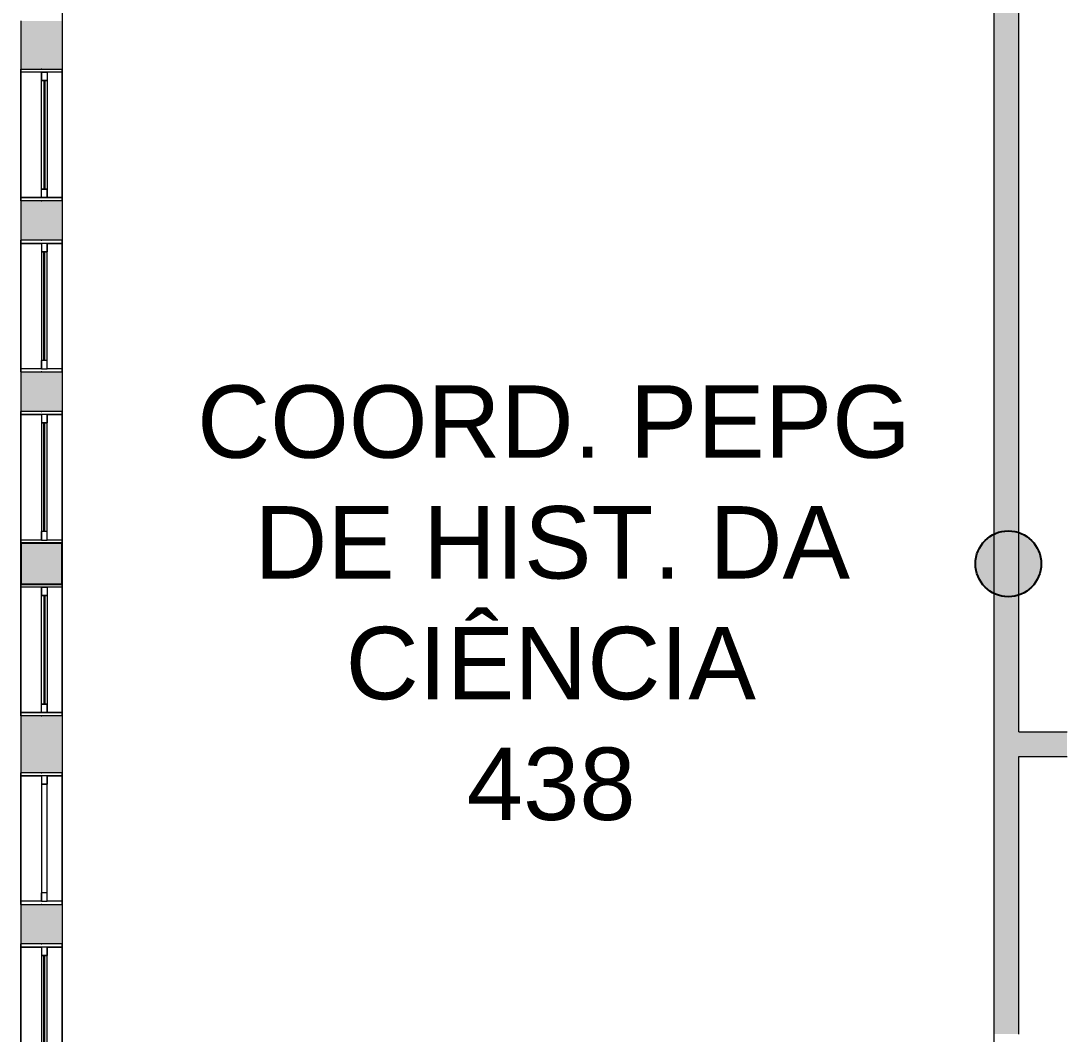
# Model space of a CAD drawing. Header units: metres. Extents: x 512 to 829, y -209 to 245.
# Drawn here: x 781.39 to 787.74, y -80.23 to -74.08 of the extents above; entities that cross this region are included whole.
import ezdxf

# ---------------------------------------------------------------- set-up
doc = ezdxf.new("R2010")
doc.units = ezdxf.units.M
doc.header["$LTSCALE"] = 0.508
doc.set_wipeout_variables(frame=1)
doc.header["$PDSIZE"] = -2
for name, color, linetype, lineweight in [('AMB-NOVOS', 10, 'Continuous', 15), ('None', 7, 'Continuous', 5), ('NãoImprimir', 7, 'Continuous', 5), ('Peitoris', 2, 'Continuous', 5), ('Telhado-Princ', 7, 'Continuous', 5)]:
    doc.layers.add(name, color=color, linetype=linetype, lineweight=lineweight)

# ---------------------------------------------------------------- blocks, each defined once
blk = doc.blocks.new('Grupo-533')
at = {"color": 7, "linetype": 'Continuous', "lineweight": 5}
for points in [[(-0.4, 0.125), (-0.38095, 0.125), (-0.38095, -0.125), (-0.4, -0.125)], [(0.38095, 0.125), (0.4, 0.125), (0.4, -0.125), (0.38095, -0.125)]]:
    blk.add_wipeout(points, dxfattribs=at).dxf.layer = 'None'
at = {"layer": 'None', "color": 7, "linetype": 'Continuous', "lineweight": 5}
for points in [[(-0.4, 0.125), (-0.38095, 0.125), (-0.38095, -0.125), (-0.4, -0.125)], [(0.38095, 0.125), (0.4, 0.125), (0.4, -0.125), (0.38095, -0.125)]]:
    blk.add_lwpolyline(points, close=True, dxfattribs=at)
blk = doc.blocks.new('Grupo-534')
at = {"layer": 'None', "color": 7}
blk.add_blockref('Grupo-533', (0, 0), dxfattribs=at)
at = {"layer": 'None', "color": 7, "linetype": 'Continuous', "lineweight": 5}
for p, q in [((-0.4, 0.125), (-0.38095, 0.125)), ((-0.38095, 0.125), (-0.38095, -0.125)), ((0.4, 0.125), (0.38095, 0.125)), ((0.38095, 0.125), (0.38095, -0.125)), ((-0.4, -0.125), (-0.38095, -0.125)), ((0.4, -0.125), (0.38095, -0.125))]:
    blk.add_line(p, q, dxfattribs=at)
blk = doc.blocks.new('Grupo-535')
at = {"layer": 'None', "color": 7, "linetype": 'Continuous', "lineweight": 5}
for p, q in [((-0.38095, 0.034925), (-0.38095, 0)), ((0.38095, 0.034925), (0.38095, 0))]:
    blk.add_line(p, q, dxfattribs=at)
blk = doc.blocks.new('Grupo-536')
at = {"color": 7, "linetype": 'Continuous', "lineweight": 5}
for points in [[(-0.38095, 0.034925), (-0.33015, 0.034925), (-0.33015, 0), (-0.38095, 0)], [(0.33015, 0.034925), (0.38095, 0.034925), (0.38095, 0), (0.33015, 0)]]:
    blk.add_wipeout(points, dxfattribs=at).dxf.layer = 'None'
at = {"layer": 'None', "color": 7, "linetype": 'Continuous', "lineweight": 5}
for points in [[(-0.38095, 0.034925), (-0.33015, 0.034925), (-0.33015, 0), (-0.38095, 0)], [(0.33015, 0.034925), (0.38095, 0.034925), (0.38095, 0), (0.33015, 0)]]:
    blk.add_lwpolyline(points, close=True, dxfattribs=at)
blk = doc.blocks.new('Grupo-537')
at = {"layer": 'None', "color": 7}
blk.add_blockref('Grupo-535', (0, 0), dxfattribs=at)
at = {"color": 7, "linetype": 'Continuous', "lineweight": 5}
blk.add_wipeout([(-0.33015, 0.034925), (0.33015, 0.034925), (0.33015, 0), (-0.33015, 0)], dxfattribs=at).dxf.layer = 'None'
at = {"layer": 'None', "color": 7, "linetype": 'Continuous', "lineweight": 5}
blk.add_lwpolyline([(-0.33015, 0.034925), (0.33015, 0.034925), (0.33015, 0), (-0.33015, 0)], close=True, dxfattribs=at)
at = {"layer": 'None', "color": 7}
blk.add_blockref('Grupo-536', (0, 0), dxfattribs=at)
at = {"layer": 'None', "color": 7, "linetype": 'Continuous', "lineweight": 5}
for p, q in [((-0.38095, 0.034925), (-0.33015, 0.034925)), ((-0.38095, 0), (-0.33015, 0)), ((-0.33015, 0.034925), (-0.33015, 0)), ((0.38095, 0.034925), (0.33015, 0.034925)), ((0.33015, 0.034925), (0.33015, 0)), ((0.38095, 0), (0.33015, 0))]:
    blk.add_line(p, q, dxfattribs=at)
blk = doc.blocks.new('Grupo-538')
at = {"color": 7, "linetype": 'Continuous', "lineweight": 9}
blk.add_wipeout([(-0.3301, 0.0181), (0.3301, 0.0181), (0.3301, 0.0168), (-0.3301, 0.0168)], dxfattribs=at).dxf.layer = 'None'
blk = doc.blocks.new('Grupo-539')
at = {"layer": 'None', "color": 7}
blk.add_blockref('Grupo-538', (0, 0), dxfattribs=at)
at = {"layer": 'None', "color": 7, "linetype": 'Continuous', "lineweight": 25}
for p, q in [((-0.3301, 0.0181), (0.3301, 0.0181)), ((-0.3301, 0.0168), (0.3301, 0.0168))]:
    blk.add_line(p, q, dxfattribs=at)
blk = doc.blocks.new('Grupo-540')
at = {"layer": 'None', "color": 7, "linetype": 'Continuous', "lineweight": 20}
for p, q in [((0.4, 0.125), (-0.4, 0.125)), ((0.4, -0.125), (-0.4, -0.125))]:
    blk.add_line(p, q, dxfattribs=at)
blk = doc.blocks.new('Window (2D)-46')
at = {"color": 7, "linetype": 'Continuous', "lineweight": 5}
blk.add_wipeout([(-0.4, 0.125), (0.4, 0.125), (0.4, -0.125), (-0.4, -0.125)], dxfattribs=at).dxf.layer = 'None'
at = {"layer": 'None', "color": 7}
blk.add_blockref('Grupo-534', (0, 0), dxfattribs=at)
at = {"layer": 'None', "color": 7, "linetype": 'Continuous', "lineweight": 5}
for p, q in [((-0.4, 0.125), (0.4, 0.125)), ((-0.4, -0.125), (0.4, -0.125))]:
    blk.add_line(p, q, dxfattribs=at)
at = {"layer": 'NãoImprimir', "linetype": 'Continuous'}
for p in [(-0.4, 0), (0.4, 0)]:
    blk.add_point(p, dxfattribs=at)
at = {"layer": 'Peitoris'}
blk.add_blockref('Grupo-537', (0, 0), dxfattribs=at)
blk.add_blockref('Grupo-539', (0, 0), dxfattribs=at)
at = {"layer": 'Telhado-Princ'}
blk.add_blockref('Grupo-540', (0, 0), dxfattribs=at)
blk = doc.blocks.new('Grupo-541')
at = {"color": 7, "linetype": 'Continuous', "lineweight": 5}
for points in [[(-0.4, 0.125), (-0.38095, 0.125), (-0.38095, -0.125), (-0.4, -0.125)], [(0.38095, 0.125), (0.4, 0.125), (0.4, -0.125), (0.38095, -0.125)]]:
    blk.add_wipeout(points, dxfattribs=at).dxf.layer = 'None'
at = {"layer": 'None', "color": 7, "linetype": 'Continuous', "lineweight": 5}
for points in [[(-0.4, 0.125), (-0.38095, 0.125), (-0.38095, -0.125), (-0.4, -0.125)], [(0.38095, 0.125), (0.4, 0.125), (0.4, -0.125), (0.38095, -0.125)]]:
    blk.add_lwpolyline(points, close=True, dxfattribs=at)
blk = doc.blocks.new('Grupo-542')
at = {"layer": 'None', "color": 7}
blk.add_blockref('Grupo-541', (0, 0), dxfattribs=at)
at = {"layer": 'None', "color": 7, "linetype": 'Continuous', "lineweight": 5}
for p, q in [((-0.4, 0.125), (-0.38095, 0.125)), ((-0.38095, 0.125), (-0.38095, -0.125)), ((0.4, 0.125), (0.38095, 0.125)), ((0.38095, 0.125), (0.38095, -0.125)), ((-0.4, -0.125), (-0.38095, -0.125)), ((0.4, -0.125), (0.38095, -0.125))]:
    blk.add_line(p, q, dxfattribs=at)
blk = doc.blocks.new('Grupo-543')
at = {"layer": 'None', "color": 7, "linetype": 'Continuous', "lineweight": 5}
for p, q in [((-0.38095, 0.034925), (-0.38095, 0)), ((0.38095, 0.034925), (0.38095, 0))]:
    blk.add_line(p, q, dxfattribs=at)
blk = doc.blocks.new('Grupo-544')
at = {"color": 7, "linetype": 'Continuous', "lineweight": 5}
for points in [[(-0.38095, 0.034925), (-0.33015, 0.034925), (-0.33015, 0), (-0.38095, 0)], [(0.33015, 0.034925), (0.38095, 0.034925), (0.38095, 0), (0.33015, 0)]]:
    blk.add_wipeout(points, dxfattribs=at).dxf.layer = 'None'
at = {"layer": 'None', "color": 7, "linetype": 'Continuous', "lineweight": 5}
for points in [[(-0.38095, 0.034925), (-0.33015, 0.034925), (-0.33015, 0), (-0.38095, 0)], [(0.33015, 0.034925), (0.38095, 0.034925), (0.38095, 0), (0.33015, 0)]]:
    blk.add_lwpolyline(points, close=True, dxfattribs=at)
blk = doc.blocks.new('Grupo-545')
at = {"layer": 'None', "color": 7}
blk.add_blockref('Grupo-543', (0, 0), dxfattribs=at)
at = {"color": 7, "linetype": 'Continuous', "lineweight": 5}
blk.add_wipeout([(-0.33015, 0.034925), (0.33015, 0.034925), (0.33015, 0), (-0.33015, 0)], dxfattribs=at).dxf.layer = 'None'
at = {"layer": 'None', "color": 7, "linetype": 'Continuous', "lineweight": 5}
blk.add_lwpolyline([(-0.33015, 0.034925), (0.33015, 0.034925), (0.33015, 0), (-0.33015, 0)], close=True, dxfattribs=at)
at = {"layer": 'None', "color": 7}
blk.add_blockref('Grupo-544', (0, 0), dxfattribs=at)
at = {"layer": 'None', "color": 7, "linetype": 'Continuous', "lineweight": 5}
for p, q in [((-0.38095, 0.034925), (-0.33015, 0.034925)), ((-0.38095, 0), (-0.33015, 0)), ((-0.33015, 0.034925), (-0.33015, 0)), ((0.38095, 0.034925), (0.33015, 0.034925)), ((0.33015, 0.034925), (0.33015, 0)), ((0.38095, 0), (0.33015, 0))]:
    blk.add_line(p, q, dxfattribs=at)
blk = doc.blocks.new('Grupo-548')
at = {"layer": 'None', "color": 7, "linetype": 'Continuous', "lineweight": 20}
for p, q in [((0.4, 0.125), (-0.4, 0.125)), ((0.4, -0.125), (-0.4, -0.125))]:
    blk.add_line(p, q, dxfattribs=at)
blk = doc.blocks.new('Window (2D)-47')
at = {"color": 7, "linetype": 'Continuous', "lineweight": 5}
blk.add_wipeout([(-0.4, 0.125), (0.4, 0.125), (0.4, -0.125), (-0.4, -0.125)], dxfattribs=at).dxf.layer = 'None'
at = {"layer": 'None', "color": 7}
blk.add_blockref('Grupo-542', (0, 0), dxfattribs=at)
at = {"layer": 'None', "color": 7, "linetype": 'Continuous', "lineweight": 5}
for p, q in [((-0.4, 0.125), (0.4, 0.125)), ((-0.4, -0.125), (0.4, -0.125))]:
    blk.add_line(p, q, dxfattribs=at)
at = {"layer": 'NãoImprimir', "linetype": 'Continuous'}
for p in [(-0.4, 0), (0.4, 0)]:
    blk.add_point(p, dxfattribs=at)
at = {"layer": 'Peitoris'}
blk.add_blockref('Grupo-545', (0, 0), dxfattribs=at)
at = {"layer": 'Telhado-Princ'}
blk.add_blockref('Grupo-548', (0, 0), dxfattribs=at)
blk = doc.blocks.new('Grupo-549')
at = {"color": 7, "linetype": 'Continuous', "lineweight": 5}
for points in [[(-0.4, 0.125), (-0.38095, 0.125), (-0.38095, -0.125), (-0.4, -0.125)], [(0.38095, 0.125), (0.4, 0.125), (0.4, -0.125), (0.38095, -0.125)]]:
    blk.add_wipeout(points, dxfattribs=at).dxf.layer = 'None'
at = {"layer": 'None', "color": 7, "linetype": 'Continuous', "lineweight": 5}
for points in [[(-0.4, 0.125), (-0.38095, 0.125), (-0.38095, -0.125), (-0.4, -0.125)], [(0.38095, 0.125), (0.4, 0.125), (0.4, -0.125), (0.38095, -0.125)]]:
    blk.add_lwpolyline(points, close=True, dxfattribs=at)
blk = doc.blocks.new('Grupo-550')
at = {"layer": 'None', "color": 7}
blk.add_blockref('Grupo-549', (0, 0), dxfattribs=at)
at = {"layer": 'None', "color": 7, "linetype": 'Continuous', "lineweight": 5}
for p, q in [((-0.4, 0.125), (-0.38095, 0.125)), ((-0.38095, 0.125), (-0.38095, -0.125)), ((0.4, 0.125), (0.38095, 0.125)), ((0.38095, 0.125), (0.38095, -0.125)), ((-0.4, -0.125), (-0.38095, -0.125)), ((0.4, -0.125), (0.38095, -0.125))]:
    blk.add_line(p, q, dxfattribs=at)
blk = doc.blocks.new('Grupo-551')
at = {"layer": 'None', "color": 7, "linetype": 'Continuous', "lineweight": 5}
for p, q in [((-0.38095, 0.034925), (-0.38095, 0)), ((0.38095, 0.034925), (0.38095, 0))]:
    blk.add_line(p, q, dxfattribs=at)
blk = doc.blocks.new('Grupo-552')
at = {"color": 7, "linetype": 'Continuous', "lineweight": 5}
for points in [[(-0.38095, 0.034925), (-0.33015, 0.034925), (-0.33015, 0), (-0.38095, 0)], [(0.33015, 0.034925), (0.38095, 0.034925), (0.38095, 0), (0.33015, 0)]]:
    blk.add_wipeout(points, dxfattribs=at).dxf.layer = 'None'
at = {"layer": 'None', "color": 7, "linetype": 'Continuous', "lineweight": 5}
for points in [[(-0.38095, 0.034925), (-0.33015, 0.034925), (-0.33015, 0), (-0.38095, 0)], [(0.33015, 0.034925), (0.38095, 0.034925), (0.38095, 0), (0.33015, 0)]]:
    blk.add_lwpolyline(points, close=True, dxfattribs=at)
blk = doc.blocks.new('Grupo-553')
at = {"layer": 'None', "color": 7}
blk.add_blockref('Grupo-551', (0, 0), dxfattribs=at)
at = {"color": 7, "linetype": 'Continuous', "lineweight": 5}
blk.add_wipeout([(-0.33015, 0.034925), (0.33015, 0.034925), (0.33015, 0), (-0.33015, 0)], dxfattribs=at).dxf.layer = 'None'
at = {"layer": 'None', "color": 7, "linetype": 'Continuous', "lineweight": 5}
blk.add_lwpolyline([(-0.33015, 0.034925), (0.33015, 0.034925), (0.33015, 0), (-0.33015, 0)], close=True, dxfattribs=at)
at = {"layer": 'None', "color": 7}
blk.add_blockref('Grupo-552', (0, 0), dxfattribs=at)
at = {"layer": 'None', "color": 7, "linetype": 'Continuous', "lineweight": 5}
for p, q in [((-0.38095, 0.034925), (-0.33015, 0.034925)), ((-0.38095, 0), (-0.33015, 0)), ((-0.33015, 0.034925), (-0.33015, 0)), ((0.38095, 0.034925), (0.33015, 0.034925)), ((0.33015, 0.034925), (0.33015, 0)), ((0.38095, 0), (0.33015, 0))]:
    blk.add_line(p, q, dxfattribs=at)
blk = doc.blocks.new('Grupo-554')
at = {"color": 7, "linetype": 'Continuous', "lineweight": 9}
blk.add_wipeout([(-0.3301, 0.0181), (0.3301, 0.0181), (0.3301, 0.0168), (-0.3301, 0.0168)], dxfattribs=at).dxf.layer = 'None'
blk = doc.blocks.new('Grupo-555')
at = {"layer": 'None', "color": 7}
blk.add_blockref('Grupo-554', (0, 0), dxfattribs=at)
at = {"layer": 'None', "color": 7, "linetype": 'Continuous', "lineweight": 25}
for p, q in [((-0.3301, 0.0181), (0.3301, 0.0181)), ((-0.3301, 0.0168), (0.3301, 0.0168))]:
    blk.add_line(p, q, dxfattribs=at)
blk = doc.blocks.new('Grupo-556')
at = {"layer": 'None', "color": 7, "linetype": 'Continuous', "lineweight": 20}
for p, q in [((0.4, 0.125), (-0.4, 0.125)), ((0.4, -0.125), (-0.4, -0.125))]:
    blk.add_line(p, q, dxfattribs=at)
blk = doc.blocks.new('Window (2D)-48')
at = {"color": 7, "linetype": 'Continuous', "lineweight": 5}
blk.add_wipeout([(-0.4, 0.125), (0.4, 0.125), (0.4, -0.125), (-0.4, -0.125)], dxfattribs=at).dxf.layer = 'None'
at = {"layer": 'None', "color": 7}
blk.add_blockref('Grupo-550', (0, 0), dxfattribs=at)
at = {"layer": 'None', "color": 7, "linetype": 'Continuous', "lineweight": 5}
for p, q in [((-0.4, 0.125), (0.4, 0.125)), ((-0.4, -0.125), (0.4, -0.125))]:
    blk.add_line(p, q, dxfattribs=at)
at = {"layer": 'NãoImprimir', "linetype": 'Continuous'}
for p in [(-0.4, 0), (0.4, 0)]:
    blk.add_point(p, dxfattribs=at)
at = {"layer": 'Peitoris'}
blk.add_blockref('Grupo-553', (0, 0), dxfattribs=at)
blk.add_blockref('Grupo-555', (0, 0), dxfattribs=at)
at = {"layer": 'Telhado-Princ'}
blk.add_blockref('Grupo-556', (0, 0), dxfattribs=at)
blk = doc.blocks.new('Grupo-557')
at = {"color": 7, "linetype": 'Continuous', "lineweight": 5}
for points in [[(-0.4, 0.125), (-0.38095, 0.125), (-0.38095, -0.125), (-0.4, -0.125)], [(0.38095, 0.125), (0.4, 0.125), (0.4, -0.125), (0.38095, -0.125)]]:
    blk.add_wipeout(points, dxfattribs=at).dxf.layer = 'None'
at = {"layer": 'None', "color": 7, "linetype": 'Continuous', "lineweight": 5}
for points in [[(-0.4, 0.125), (-0.38095, 0.125), (-0.38095, -0.125), (-0.4, -0.125)], [(0.38095, 0.125), (0.4, 0.125), (0.4, -0.125), (0.38095, -0.125)]]:
    blk.add_lwpolyline(points, close=True, dxfattribs=at)
blk = doc.blocks.new('Grupo-558')
at = {"layer": 'None', "color": 7}
blk.add_blockref('Grupo-557', (0, 0), dxfattribs=at)
at = {"layer": 'None', "color": 7, "linetype": 'Continuous', "lineweight": 5}
for p, q in [((-0.4, 0.125), (-0.38095, 0.125)), ((-0.38095, 0.125), (-0.38095, -0.125)), ((0.4, 0.125), (0.38095, 0.125)), ((0.38095, 0.125), (0.38095, -0.125)), ((-0.4, -0.125), (-0.38095, -0.125)), ((0.4, -0.125), (0.38095, -0.125))]:
    blk.add_line(p, q, dxfattribs=at)
blk = doc.blocks.new('Grupo-559')
at = {"layer": 'None', "color": 7, "linetype": 'Continuous', "lineweight": 5}
for p, q in [((-0.38095, 0.034925), (-0.38095, 0)), ((0.38095, 0.034925), (0.38095, 0))]:
    blk.add_line(p, q, dxfattribs=at)
blk = doc.blocks.new('Grupo-560')
at = {"color": 7, "linetype": 'Continuous', "lineweight": 5}
for points in [[(-0.38095, 0.034925), (-0.33015, 0.034925), (-0.33015, 0), (-0.38095, 0)], [(0.33015, 0.034925), (0.38095, 0.034925), (0.38095, 0), (0.33015, 0)]]:
    blk.add_wipeout(points, dxfattribs=at).dxf.layer = 'None'
at = {"layer": 'None', "color": 7, "linetype": 'Continuous', "lineweight": 5}
for points in [[(-0.38095, 0.034925), (-0.33015, 0.034925), (-0.33015, 0), (-0.38095, 0)], [(0.33015, 0.034925), (0.38095, 0.034925), (0.38095, 0), (0.33015, 0)]]:
    blk.add_lwpolyline(points, close=True, dxfattribs=at)
blk = doc.blocks.new('Grupo-561')
at = {"layer": 'None', "color": 7}
blk.add_blockref('Grupo-559', (0, 0), dxfattribs=at)
at = {"color": 7, "linetype": 'Continuous', "lineweight": 5}
blk.add_wipeout([(-0.33015, 0.034925), (0.33015, 0.034925), (0.33015, 0), (-0.33015, 0)], dxfattribs=at).dxf.layer = 'None'
at = {"layer": 'None', "color": 7, "linetype": 'Continuous', "lineweight": 5}
blk.add_lwpolyline([(-0.33015, 0.034925), (0.33015, 0.034925), (0.33015, 0), (-0.33015, 0)], close=True, dxfattribs=at)
at = {"layer": 'None', "color": 7}
blk.add_blockref('Grupo-560', (0, 0), dxfattribs=at)
at = {"layer": 'None', "color": 7, "linetype": 'Continuous', "lineweight": 5}
for p, q in [((-0.38095, 0.034925), (-0.33015, 0.034925)), ((-0.38095, 0), (-0.33015, 0)), ((-0.33015, 0.034925), (-0.33015, 0)), ((0.38095, 0.034925), (0.33015, 0.034925)), ((0.33015, 0.034925), (0.33015, 0)), ((0.38095, 0), (0.33015, 0))]:
    blk.add_line(p, q, dxfattribs=at)
blk = doc.blocks.new('Grupo-562')
at = {"color": 7, "linetype": 'Continuous', "lineweight": 9}
blk.add_wipeout([(-0.3301, 0.0181), (0.3301, 0.0181), (0.3301, 0.0168), (-0.3301, 0.0168)], dxfattribs=at).dxf.layer = 'None'
blk = doc.blocks.new('Grupo-563')
at = {"layer": 'None', "color": 7}
blk.add_blockref('Grupo-562', (0, 0), dxfattribs=at)
at = {"layer": 'None', "color": 7, "linetype": 'Continuous', "lineweight": 25}
for p, q in [((-0.3301, 0.0181), (0.3301, 0.0181)), ((-0.3301, 0.0168), (0.3301, 0.0168))]:
    blk.add_line(p, q, dxfattribs=at)
blk = doc.blocks.new('Grupo-564')
at = {"layer": 'None', "color": 7, "linetype": 'Continuous', "lineweight": 20}
for p, q in [((0.4, 0.125), (-0.4, 0.125)), ((0.4, -0.125), (-0.4, -0.125))]:
    blk.add_line(p, q, dxfattribs=at)
blk = doc.blocks.new('Window (2D)-49')
at = {"color": 7, "linetype": 'Continuous', "lineweight": 5}
blk.add_wipeout([(-0.4, 0.125), (0.4, 0.125), (0.4, -0.125), (-0.4, -0.125)], dxfattribs=at).dxf.layer = 'None'
at = {"layer": 'None', "color": 7}
blk.add_blockref('Grupo-558', (0, 0), dxfattribs=at)
at = {"layer": 'None', "color": 7, "linetype": 'Continuous', "lineweight": 5}
for p, q in [((-0.4, 0.125), (0.4, 0.125)), ((-0.4, -0.125), (0.4, -0.125))]:
    blk.add_line(p, q, dxfattribs=at)
at = {"layer": 'NãoImprimir', "linetype": 'Continuous'}
for p in [(-0.4, 0), (0.4, 0)]:
    blk.add_point(p, dxfattribs=at)
at = {"layer": 'Peitoris'}
blk.add_blockref('Grupo-561', (0, 0), dxfattribs=at)
blk.add_blockref('Grupo-563', (0, 0), dxfattribs=at)
at = {"layer": 'Telhado-Princ'}
blk.add_blockref('Grupo-564', (0, 0), dxfattribs=at)
blk = doc.blocks.new('Grupo-565')
at = {"color": 7, "linetype": 'Continuous', "lineweight": 5}
for points in [[(-0.4, 0.125), (-0.38095, 0.125), (-0.38095, -0.125), (-0.4, -0.125)], [(0.38095, 0.125), (0.4, 0.125), (0.4, -0.125), (0.38095, -0.125)]]:
    blk.add_wipeout(points, dxfattribs=at).dxf.layer = 'None'
at = {"layer": 'None', "color": 7, "linetype": 'Continuous', "lineweight": 5}
for points in [[(-0.4, 0.125), (-0.38095, 0.125), (-0.38095, -0.125), (-0.4, -0.125)], [(0.38095, 0.125), (0.4, 0.125), (0.4, -0.125), (0.38095, -0.125)]]:
    blk.add_lwpolyline(points, close=True, dxfattribs=at)
blk = doc.blocks.new('Grupo-566')
at = {"layer": 'None', "color": 7}
blk.add_blockref('Grupo-565', (0, 0), dxfattribs=at)
at = {"layer": 'None', "color": 7, "linetype": 'Continuous', "lineweight": 5}
for p, q in [((-0.4, 0.125), (-0.38095, 0.125)), ((-0.38095, 0.125), (-0.38095, -0.125)), ((0.4, 0.125), (0.38095, 0.125)), ((0.38095, 0.125), (0.38095, -0.125)), ((-0.4, -0.125), (-0.38095, -0.125)), ((0.4, -0.125), (0.38095, -0.125))]:
    blk.add_line(p, q, dxfattribs=at)
blk = doc.blocks.new('Grupo-567')
at = {"layer": 'None', "color": 7, "linetype": 'Continuous', "lineweight": 5}
for p, q in [((-0.38095, 0.034925), (-0.38095, 0)), ((0.38095, 0.034925), (0.38095, 0))]:
    blk.add_line(p, q, dxfattribs=at)
blk = doc.blocks.new('Grupo-568')
at = {"color": 7, "linetype": 'Continuous', "lineweight": 5}
for points in [[(-0.38095, 0.034925), (-0.33015, 0.034925), (-0.33015, 0), (-0.38095, 0)], [(0.33015, 0.034925), (0.38095, 0.034925), (0.38095, 0), (0.33015, 0)]]:
    blk.add_wipeout(points, dxfattribs=at).dxf.layer = 'None'
at = {"layer": 'None', "color": 7, "linetype": 'Continuous', "lineweight": 5}
for points in [[(-0.38095, 0.034925), (-0.33015, 0.034925), (-0.33015, 0), (-0.38095, 0)], [(0.33015, 0.034925), (0.38095, 0.034925), (0.38095, 0), (0.33015, 0)]]:
    blk.add_lwpolyline(points, close=True, dxfattribs=at)
blk = doc.blocks.new('Grupo-569')
at = {"layer": 'None', "color": 7}
blk.add_blockref('Grupo-567', (0, 0), dxfattribs=at)
at = {"color": 7, "linetype": 'Continuous', "lineweight": 5}
blk.add_wipeout([(-0.33015, 0.034925), (0.33015, 0.034925), (0.33015, 0), (-0.33015, 0)], dxfattribs=at).dxf.layer = 'None'
at = {"layer": 'None', "color": 7, "linetype": 'Continuous', "lineweight": 5}
blk.add_lwpolyline([(-0.33015, 0.034925), (0.33015, 0.034925), (0.33015, 0), (-0.33015, 0)], close=True, dxfattribs=at)
at = {"layer": 'None', "color": 7}
blk.add_blockref('Grupo-568', (0, 0), dxfattribs=at)
at = {"layer": 'None', "color": 7, "linetype": 'Continuous', "lineweight": 5}
for p, q in [((-0.38095, 0.034925), (-0.33015, 0.034925)), ((-0.38095, 0), (-0.33015, 0)), ((-0.33015, 0.034925), (-0.33015, 0)), ((0.38095, 0.034925), (0.33015, 0.034925)), ((0.33015, 0.034925), (0.33015, 0)), ((0.38095, 0), (0.33015, 0))]:
    blk.add_line(p, q, dxfattribs=at)
blk = doc.blocks.new('Grupo-570')
at = {"color": 7, "linetype": 'Continuous', "lineweight": 9}
blk.add_wipeout([(-0.3301, 0.0181), (0.3301, 0.0181), (0.3301, 0.0168), (-0.3301, 0.0168)], dxfattribs=at).dxf.layer = 'None'
blk = doc.blocks.new('Grupo-571')
at = {"layer": 'None', "color": 7}
blk.add_blockref('Grupo-570', (0, 0), dxfattribs=at)
at = {"layer": 'None', "color": 7, "linetype": 'Continuous', "lineweight": 25}
for p, q in [((-0.3301, 0.0181), (0.3301, 0.0181)), ((-0.3301, 0.0168), (0.3301, 0.0168))]:
    blk.add_line(p, q, dxfattribs=at)
blk = doc.blocks.new('Grupo-572')
at = {"layer": 'None', "color": 7, "linetype": 'Continuous', "lineweight": 20}
for p, q in [((0.4, 0.125), (-0.4, 0.125)), ((0.4, -0.125), (-0.4, -0.125))]:
    blk.add_line(p, q, dxfattribs=at)
blk = doc.blocks.new('Window (2D)-50')
at = {"color": 7, "linetype": 'Continuous', "lineweight": 5}
blk.add_wipeout([(-0.4, 0.125), (0.4, 0.125), (0.4, -0.125), (-0.4, -0.125)], dxfattribs=at).dxf.layer = 'None'
at = {"layer": 'None', "color": 7}
blk.add_blockref('Grupo-566', (0, 0), dxfattribs=at)
at = {"layer": 'None', "color": 7, "linetype": 'Continuous', "lineweight": 5}
for p, q in [((-0.4, 0.125), (0.4, 0.125)), ((-0.4, -0.125), (0.4, -0.125))]:
    blk.add_line(p, q, dxfattribs=at)
at = {"layer": 'NãoImprimir', "linetype": 'Continuous'}
for p in [(-0.4, 0), (0.4, 0)]:
    blk.add_point(p, dxfattribs=at)
at = {"layer": 'Peitoris'}
blk.add_blockref('Grupo-569', (0, 0), dxfattribs=at)
blk.add_blockref('Grupo-571', (0, 0), dxfattribs=at)
at = {"layer": 'Telhado-Princ'}
blk.add_blockref('Grupo-572', (0, 0), dxfattribs=at)
blk = doc.blocks.new('Grupo-573')
at = {"color": 7, "linetype": 'Continuous', "lineweight": 5}
for points in [[(-0.4, 0.125), (-0.38095, 0.125), (-0.38095, -0.125), (-0.4, -0.125)], [(0.38095, 0.125), (0.4, 0.125), (0.4, -0.125), (0.38095, -0.125)]]:
    blk.add_wipeout(points, dxfattribs=at).dxf.layer = 'None'
at = {"layer": 'None', "color": 7, "linetype": 'Continuous', "lineweight": 5}
for points in [[(-0.4, 0.125), (-0.38095, 0.125), (-0.38095, -0.125), (-0.4, -0.125)], [(0.38095, 0.125), (0.4, 0.125), (0.4, -0.125), (0.38095, -0.125)]]:
    blk.add_lwpolyline(points, close=True, dxfattribs=at)
blk = doc.blocks.new('Grupo-574')
at = {"layer": 'None', "color": 7}
blk.add_blockref('Grupo-573', (0, 0), dxfattribs=at)
at = {"layer": 'None', "color": 7, "linetype": 'Continuous', "lineweight": 5}
for p, q in [((-0.4, 0.125), (-0.38095, 0.125)), ((-0.38095, 0.125), (-0.38095, -0.125)), ((0.4, 0.125), (0.38095, 0.125)), ((0.38095, 0.125), (0.38095, -0.125)), ((-0.4, -0.125), (-0.38095, -0.125)), ((0.4, -0.125), (0.38095, -0.125))]:
    blk.add_line(p, q, dxfattribs=at)
blk = doc.blocks.new('Grupo-575')
at = {"layer": 'None', "color": 7, "linetype": 'Continuous', "lineweight": 5}
for p, q in [((-0.38095, 0.034925), (-0.38095, 0)), ((0.38095, 0.034925), (0.38095, 0))]:
    blk.add_line(p, q, dxfattribs=at)
blk = doc.blocks.new('Grupo-576')
at = {"color": 7, "linetype": 'Continuous', "lineweight": 5}
for points in [[(-0.38095, 0.034925), (-0.33015, 0.034925), (-0.33015, 0), (-0.38095, 0)], [(0.33015, 0.034925), (0.38095, 0.034925), (0.38095, 0), (0.33015, 0)]]:
    blk.add_wipeout(points, dxfattribs=at).dxf.layer = 'None'
at = {"layer": 'None', "color": 7, "linetype": 'Continuous', "lineweight": 5}
for points in [[(-0.38095, 0.034925), (-0.33015, 0.034925), (-0.33015, 0), (-0.38095, 0)], [(0.33015, 0.034925), (0.38095, 0.034925), (0.38095, 0), (0.33015, 0)]]:
    blk.add_lwpolyline(points, close=True, dxfattribs=at)
blk = doc.blocks.new('Grupo-577')
at = {"layer": 'None', "color": 7}
blk.add_blockref('Grupo-575', (0, 0), dxfattribs=at)
at = {"color": 7, "linetype": 'Continuous', "lineweight": 5}
blk.add_wipeout([(-0.33015, 0.034925), (0.33015, 0.034925), (0.33015, 0), (-0.33015, 0)], dxfattribs=at).dxf.layer = 'None'
at = {"layer": 'None', "color": 7, "linetype": 'Continuous', "lineweight": 5}
blk.add_lwpolyline([(-0.33015, 0.034925), (0.33015, 0.034925), (0.33015, 0), (-0.33015, 0)], close=True, dxfattribs=at)
at = {"layer": 'None', "color": 7}
blk.add_blockref('Grupo-576', (0, 0), dxfattribs=at)
at = {"layer": 'None', "color": 7, "linetype": 'Continuous', "lineweight": 5}
for p, q in [((-0.38095, 0.034925), (-0.33015, 0.034925)), ((-0.38095, 0), (-0.33015, 0)), ((-0.33015, 0.034925), (-0.33015, 0)), ((0.38095, 0.034925), (0.33015, 0.034925)), ((0.33015, 0.034925), (0.33015, 0)), ((0.38095, 0), (0.33015, 0))]:
    blk.add_line(p, q, dxfattribs=at)
blk = doc.blocks.new('Grupo-578')
at = {"color": 7, "linetype": 'Continuous', "lineweight": 9}
blk.add_wipeout([(-0.3301, 0.0181), (0.3301, 0.0181), (0.3301, 0.0168), (-0.3301, 0.0168)], dxfattribs=at).dxf.layer = 'None'
blk = doc.blocks.new('Grupo-579')
at = {"layer": 'None', "color": 7}
blk.add_blockref('Grupo-578', (0, 0), dxfattribs=at)
at = {"layer": 'None', "color": 7, "linetype": 'Continuous', "lineweight": 25}
for p, q in [((-0.3301, 0.0181), (0.3301, 0.0181)), ((-0.3301, 0.0168), (0.3301, 0.0168))]:
    blk.add_line(p, q, dxfattribs=at)
blk = doc.blocks.new('Grupo-580')
at = {"layer": 'None', "color": 7, "linetype": 'Continuous', "lineweight": 20}
for p, q in [((0.4, 0.125), (-0.4, 0.125)), ((0.4, -0.125), (-0.4, -0.125))]:
    blk.add_line(p, q, dxfattribs=at)
blk = doc.blocks.new('Window (2D)-51')
at = {"color": 7, "linetype": 'Continuous', "lineweight": 5}
blk.add_wipeout([(-0.4, 0.125), (0.4, 0.125), (0.4, -0.125), (-0.4, -0.125)], dxfattribs=at).dxf.layer = 'None'
at = {"layer": 'None', "color": 7}
blk.add_blockref('Grupo-574', (0, 0), dxfattribs=at)
at = {"layer": 'None', "color": 7, "linetype": 'Continuous', "lineweight": 5}
for p, q in [((-0.4, 0.125), (0.4, 0.125)), ((-0.4, -0.125), (0.4, -0.125))]:
    blk.add_line(p, q, dxfattribs=at)
at = {"layer": 'NãoImprimir', "linetype": 'Continuous'}
for p in [(-0.4, 0), (0.4, 0)]:
    blk.add_point(p, dxfattribs=at)
at = {"layer": 'Peitoris'}
blk.add_blockref('Grupo-577', (0, 0), dxfattribs=at)
blk.add_blockref('Grupo-579', (0, 0), dxfattribs=at)
at = {"layer": 'Telhado-Princ'}
blk.add_blockref('Grupo-580', (0, 0), dxfattribs=at)
blk = doc.blocks.new('Grupo-2669')
at = {"layer": 'None', "linetype": 'Continuous', "lineweight": 0}
h = blk.add_hatch(color=255, dxfattribs=at)
edge = h.paths.add_edge_path()
edge.add_arc((73.0663, 21.6473), 0.2, 0, 360, ccw=False)
at = {"layer": 'None', "color": 7, "linetype": 'Continuous', "lineweight": 25}
blk.add_circle((73.0663, 21.6473), 0.2, dxfattribs=at)

msp = doc.modelspace()

# ---------------------------------------------------------------- linework, layer by layer
at = {"layer": 'None', "color": 7, "linetype": 'Continuous', "lineweight": 18}
for p, q in [((787.3001, -80.2315), (787.3001, -73.2266)), ((787.4501, -78.3958), (787.4501, -73.2266)), ((781.3862, -74.0766), (781.3862, -74.3692)), ((781.6362, -74.0766), (781.6362, -74.3692)), ((781.3862, -75.1692), (781.3862, -75.4092)), ((781.6362, -75.1692), (781.6362, -75.4092)), ((781.3862, -76.2092), (781.3862, -76.4492)), ((781.6362, -76.2092), (781.6362, -76.4492)), ((781.3862, -77.2492), (781.3862, -77.4978)), ((781.6362, -77.2492), (781.6362, -77.4978)), ((781.3862, -78.2978), (781.3862, -78.6439)), ((781.6362, -78.2978), (781.6362, -78.6439)), ((787.4501, -78.3958), (787.7432, -78.3958)), ((787.4501, -78.5458), (787.7432, -78.5458)), ((787.4501, -80.2315), (787.4501, -78.5458)), ((781.3862, -79.4439), (781.3862, -79.6839)), ((781.6362, -79.4439), (781.6362, -79.6839))]:
    msp.add_line(p, q, dxfattribs=at)
at = {"layer": 'None', "color": 250, "linetype": 'Continuous'}
for points in [[(787.4501, -80.2315), (787.3001, -80.2315), (787.4501, -73.2266), (787.3001, -73.2266)], [(781.3862, -74.0766), (781.6362, -74.0766), (781.3862, -74.3692), (781.6362, -74.3692)], [(781.3862, -75.1692), (781.6362, -75.1692), (781.3862, -75.4092), (781.6362, -75.4092)], [(781.3862, -76.2092), (781.6362, -76.2092), (781.3862, -76.4492), (781.6362, -76.4492)], [(781.3862, -77.2492), (781.6362, -77.2492), (781.3862, -77.4978), (781.6362, -77.4978)], [(781.3862, -78.2978), (781.6362, -78.2978), (781.3862, -78.6439), (781.6362, -78.6439)], [(787.4501, -78.5458), (787.4501, -78.3958), (787.7432, -78.5458), (787.7432, -78.3958)], [(781.3862, -79.4439), (781.6362, -79.4439), (781.3862, -79.6839), (781.6362, -79.6839)]]:
    msp.add_solid(points, dxfattribs=at)

# ---------------------------------------------------------------- texts
at = {"layer": 'AMB-NOVOS', "linetype": 'Continuous', "lineweight": 0, "insert": (782.2003, -76.2906), "char_height": 0.44, "attachment_point": 1}
msp.add_mtext_dynamic_manual_height_columns('\\pi0.25661;{\\fArial|b0|i0|c0|p34;COORD. PEPG \\P\\pi0.60402;DE HIST. DA \\P\\pi1.15912;CIÊNCIA\\P\\pi1.89551;438}', width=4.78177, gutter_width=1, heights=[0], dxfattribs=at)

# ---------------------------------------------------------------- next in the draw order: block references
at = {"layer": 'None', "color": 7, "rotation": 270}
for name, p in [('Window (2D)-51', (781.5112, -74.7692)), ('Window (2D)-48', (781.5112, -77.8978))]:
    msp.add_blockref(name, p, dxfattribs=at)
at = {"layer": 'None', "color": 7, "xscale": -1, "rotation": 270}
for name, p in [('Window (2D)-50', (781.5112, -75.8092)), ('Window (2D)-49', (781.5112, -76.8492)), ('Window (2D)-47', (781.5112, -79.0439)), ('Window (2D)-46', (781.5112, -80.0839))]:
    msp.add_blockref(name, p, dxfattribs=at)

# ---------------------------------------------------------------- next in the draw order: hatches: boundary and pattern name
at = {"layer": 'None', "linetype": 'Continuous', "lineweight": 0}
msp.add_hatch(color=255, dxfattribs=at).paths.add_polyline_path([(781.6362, -77.4992), (781.6362, -77.2492), (781.3862, -77.2492), (781.3862, -77.4992)])

# ---------------------------------------------------------------- next in the draw order: linework, layer by layer
at = {"layer": 'None', "color": 7, "linetype": 'Continuous', "lineweight": 5}
msp.add_lwpolyline([(781.6362, -81.4992), (787.3001, -81.4992), (787.3001, -73.2266), (781.6362, -73.2266)], close=True, dxfattribs=at)
at = {"layer": 'None', "color": 7, "linetype": 'Continuous', "lineweight": 25}
msp.add_lwpolyline([(781.6362, -77.4992), (781.6362, -77.2492), (781.3862, -77.2492), (781.3862, -77.4992)], close=True, dxfattribs=at)

# ---------------------------------------------------------------- next in the draw order: block references
at = {"layer": 'None', "color": 7}
msp.add_blockref('Grupo-2669', (714.3199, -99.0216), dxfattribs=at)

doc.saveas('drawing.dxf')
